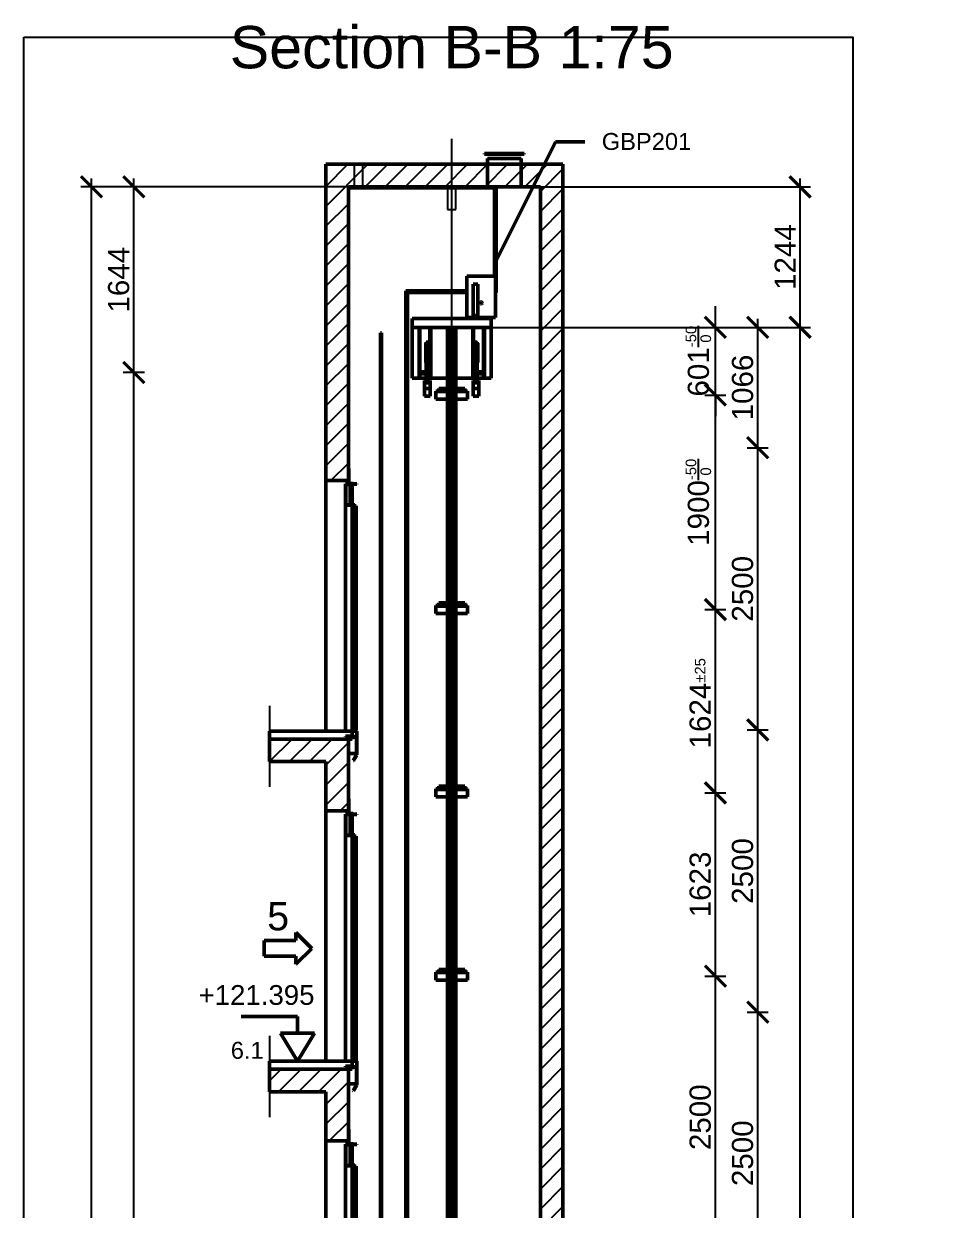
# Model space of a CAD drawing. Header units: millimetres. Extents: x -2854 to 202754, y -48725 to 27067.
# Drawn here: x 90636 to 98726, y -26377 to -15867 of the extents above; entities that cross this region are included whole.
import ezdxf
from ezdxf.enums import TextEntityAlignment as Align

# ---------------------------------------------------------------- set-up
doc = ezdxf.new("R2010")
doc.units = ezdxf.units.MM
doc.linetypes.add('AM_ISO02W050', pattern=[7.5, 6, -1.5])
doc.linetypes.add('AM_ISO08W050', pattern=[18, 12, -1.5, 3, -1.5])
for name, color, linetype, lineweight in [('AM_0', 7, 'Continuous', 50), ('AM_5', 3, 'Continuous', 25), ('AM_8', 1, 'Continuous', 25), ('LDBeams-AM_3', 6, 'AM_ISO02W050', 25), ('LDCar-AM_0', 7, 'Continuous', 50), ('LDCar-AM_4', 3, 'Continuous', 25), ('LDDoorFixingPoints-AM_0', 7, 'Continuous', 50), ('LDElectricalComponents-AM_0', 7, 'Continuous', 50), ('LDForces-AM_0', 7, 'Continuous', 50), ('LDGovernor-AM_0', 7, 'Continuous', 50), ('LDGuides-AM_0', 7, 'Continuous', 50), ('LDRailBrackets-AM_0', 7, 'Continuous', 50), ('LDShaft-AM_0', 7, 'Continuous', 50), ('LDShaft-AM_4', 3, 'Continuous', 25), ('LDShaft-AM_5', 3, 'Continuous', 25), ('LDShaft-AM_7', 4, 'AM_ISO08W050', 25)]:
    doc.layers.add(name, color=color, linetype=linetype, lineweight=lineweight)
doc.layers.add('AM_VIEWS', color=1, linetype='Continuous', lineweight=25, plot=False)
doc.styles.add('LD', font='ARIALUNI.ttf')
doc.dimstyles.new('LIFT', dxfattribs={"dimtxt": 2.5, "dimasz": 2.5, "dimexe": 1.25, "dimexo": 0, "dimgap": 0.5, "dimtad": 1, "dimdec": 0, "dimzin": 1, "dimdsep": 46, "dimtxsty": 'LD', "dimblk": 'ARCHTICK', "dimcen": 0, "dimdle": 1, "dimclrd": 3, "dimclre": 3, "dimclrt": 4, "dimadec": 0, "dimazin": 0, "dimtp": 0.1, "dimtm": 0.1, "dimtfac": 0.71, "dimtdec": 0, "dimtix": 1, "dimtmove": 0, "dimatfit": 3, "dimfxl": 1, "dimtolj": 1, "dimarcsym": 0})

# ---------------------------------------------------------------- blocks, each defined once
blk = doc.blocks.new('LD_20260610085845_000000CB')
at = {"layer": 'LDShaft-AM_0'}
for p, q in [((-80, 24391), (-200, 24391)), ((-200, 24391), (-200, 21590)), ((0, 24391), (-80, 24391)), ((1900, 24391), (0, 24391)), ((1900, 0), (1900, 24391)), ((0, 21590), (0, 24191)), ((0, 24191), (1700, 24191)), ((1700, 24191), (1700, 0)), ((-200, 21590), (-200, 19370)), ((-200, 21590), (-80, 21590)), ((-80, 21590), (0, 21590)), ((0, 21560), (0, 21590)), ((-200, 19300), (-700, 19300)), ((-700, 19300), (-700, 19100)), ((-80, 19300), (-200, 19300)), ((0, 19300), (-80, 19300)), ((0, 18665), (0, 19300)), ((-700, 19100), (-200, 19100)), ((-200, 19100), (-200, 18665)), ((-200, 18665), (-200, 16445)), ((-200, 18665), (-80, 18665)), ((-80, 18665), (0, 18665)), ((0, 18635), (0, 18665)), ((-200, 16375), (-700, 16375)), ((-700, 16375), (-700, 16175)), ((-80, 16375), (-200, 16375)), ((0, 16375), (-80, 16375)), ((0, 15740), (0, 16375)), ((-700, 16175), (-200, 16175)), ((-200, 16175), (-200, 15740)), ((-200, 15740), (-200, 13520)), ((-200, 15740), (-80, 15740)), ((-80, 15740), (0, 15740)), ((0, 15710), (0, 15740))]:
    blk.add_line(p, q, dxfattribs=at)
blk = doc.blocks.new('LD_20260610085845_000000CD')
at = {"layer": 'LDForces-AM_0'}
for p, q in [((350, 72), (-350, 72)), ((-350, 72), (-350, 0)), ((-350, 0), (-350, -8)), ((350, 0), (350, 72)), ((350, -8), (350, 0)), ((-289, -8), (-350, -8)), ((-350, -8), (-350, -457)), ((-350, -8), (350, -8)), ((-289, -8), (-289, -457)), ((-281, -457), (-281, -8)), ((-194, -8), (-281, -8)), ((-194, -8), (-194, -457)), ((-38, -8), (-186, -8)), ((-186, -457), (-186, -8)), ((186, -8), (38, -8)), ((186, -8), (186, -457)), ((194, -457), (194, -8)), ((281, -8), (194, -8)), ((281, -8), (281, -457)), ((289, -457), (289, -8)), ((350, -8), (289, -8)), ((350, -457), (350, -8)), ((-229, -147), (-230, -147)), ((-230, -147), (-230, -317)), ((-226, -147), (-229, -147)), ((-221, -147), (-226, -147)), ((-224, -137), (-225, -137)), ((-225, -137), (-225, -147)), ((-222, -137), (-224, -137)), ((-219, -137), (-222, -137)), ((-215, -147), (-221, -147)), ((-215, -137), (-219, -137)), ((-211, -137), (-215, -137)), ((-209, -147), (-215, -147)), ((-208, -137), (-211, -137)), ((-204, -147), (-209, -147)), ((-206, -137), (-208, -137)), ((-205, -137), (-206, -137)), ((-205, -147), (-205, -137)), ((-201, -147), (-204, -147)), ((-200, -147), (-201, -147)), ((-200, -317), (-200, -147)), ((201, -147), (200, -147)), ((200, -147), (200, -317)), ((204, -147), (201, -147)), ((209, -147), (204, -147)), ((206, -137), (205, -137)), ((205, -137), (205, -147)), ((208, -137), (206, -137)), ((211, -137), (208, -137)), ((215, -147), (209, -147)), ((215, -137), (211, -137)), ((219, -137), (215, -137)), ((221, -147), (215, -147)), ((222, -137), (219, -137)), ((226, -147), (221, -147)), ((224, -137), (222, -137)), ((225, -137), (224, -137)), ((225, -147), (225, -137)), ((229, -147), (226, -147)), ((230, -147), (229, -147)), ((230, -317), (230, -147)), ((-188, -400), (-282, -400)), ((-282, -400), (-282, -418)), ((-282, -418), (-188, -418)), ((-230, -317), (-229, -317)), ((-229, -317), (-226, -317)), ((-226, -317), (-221, -317)), ((-225, -317), (-225, -400)), ((-225, -418), (-225, -477)), ((-221, -317), (-215, -317)), ((-215, -317), (-209, -317)), ((-209, -317), (-204, -317)), ((-205, -400), (-205, -317)), ((-205, -477), (-205, -418)), ((-204, -317), (-201, -317)), ((-201, -317), (-200, -317)), ((-188, -418), (-188, -400)), ((282, -400), (188, -400)), ((188, -400), (188, -418)), ((188, -418), (282, -418)), ((200, -317), (201, -317)), ((201, -317), (204, -317)), ((204, -317), (209, -317)), ((205, -317), (205, -400)), ((205, -418), (205, -477)), ((209, -317), (215, -317)), ((215, -317), (221, -317)), ((221, -317), (226, -317)), ((225, -400), (225, -317)), ((225, -477), (225, -418)), ((226, -317), (229, -317)), ((229, -317), (230, -317)), ((282, -418), (282, -400)), ((-350, -457), (-289, -457)), ((-289, -457), (-281, -457)), ((-281, -457), (-225, -457)), ((-190, -477), (-240, -477)), ((-240, -477), (-240, -497)), ((-240, -497), (-190, -497)), ((-190, -497), (-240, -497)), ((-240, -497), (-240, -547)), ((-225, -477), (-224, -477)), ((-224, -477), (-222, -477)), ((-222, -477), (-219, -477)), ((-219, -477), (-215, -477)), ((-215, -477), (-211, -477)), ((-211, -477), (-208, -477)), ((-208, -477), (-206, -477)), ((-206, -477), (-205, -477)), ((-205, -457), (-194, -457)), ((-194, -457), (-186, -457)), ((-190, -497), (-190, -477)), ((-190, -547), (-190, -497)), ((-186, -457), (-38, -457)), ((38, -457), (186, -457)), ((186, -457), (194, -457)), ((240, -477), (190, -477)), ((190, -477), (190, -497)), ((240, -497), (190, -497)), ((190, -497), (190, -547)), ((190, -497), (240, -497)), ((194, -457), (205, -457)), ((205, -477), (206, -477)), ((206, -477), (208, -477)), ((208, -477), (211, -477)), ((211, -477), (215, -477)), ((215, -477), (219, -477)), ((219, -477), (222, -477)), ((222, -477), (224, -477)), ((224, -477), (225, -477)), ((225, -457), (281, -457)), ((240, -497), (240, -477)), ((240, -547), (240, -497)), ((281, -457), (289, -457)), ((289, -457), (350, -457)), ((-190, -547), (-240, -547)), ((-240, -547), (-240, -617)), ((-240, -547), (-190, -547)), ((-240, -617), (-190, -617)), ((-190, -617), (-190, -547)), ((240, -547), (190, -547)), ((190, -547), (190, -617)), ((190, -547), (240, -547)), ((190, -617), (240, -617)), ((240, -617), (240, -547))]:
    blk.add_line(p, q, dxfattribs=at)
blk = doc.blocks.new('LD_20260610085845_000000CF')
at = {"layer": 'LDBeams-AM_3'}
for p, q in [((-35, 200), (-38, 200)), ((-38, 200), (-38, 0)), ((-27, 200), (-35, 200)), ((-14, 200), (-27, 200)), ((0, 200), (-14, 200)), ((14, 200), (0, 200)), ((27, 200), (14, 200)), ((35, 200), (27, 200)), ((38, 200), (35, 200)), ((38, 0), (38, 200)), ((-38, 0), (-35, 0)), ((-35, 0), (-27, 0)), ((-27, 0), (-14, 0)), ((-14, 0), (0, 0)), ((0, 0), (14, 0)), ((14, 0), (27, 0)), ((27, 0), (35, 0)), ((35, 0), (38, 0))]:
    blk.add_line(p, q, dxfattribs=at)
blk = doc.blocks.new('LD_20260610085845_000000F6')
at = {"layer": 'LDCar-AM_0'}
for p, q in [((0, 2190), (0, 2000)), ((30, 2190), (0, 2190)), ((3, 2003), (3, 2187)), ((3, 2187), (27, 2187)), ((27, 2187), (27, 2170)), ((27, 2170), (30, 2170)), ((40, 2190), (30, 2190)), ((30, 2170), (30, 2190)), ((40, 2190), (40, 2010)), ((100, 2190), (40, 2190)), ((43, 2010), (43, 2187)), ((43, 2187), (100, 2187)), ((60, 2003), (60, 2187)), ((100, 2187), (100, 2190)), ((0, 2000), (0, 0)), ((0, 2000), (66, 2000)), ((64, 2003), (3, 2003)), ((40, 2010), (43, 2010)), ((60, 0), (60, 2000)), ((66, 2020), (64, 2020)), ((64, 2020), (64, 2003)), ((66, 2000), (66, 2020)), ((66, 1995), (66, 5)), ((95, 1995), (66, 1995)), ((95, 5), (95, 1995)), ((0, 0), (60, 0)), ((100, 0), (60, 0)), ((60, 0), (60, -44)), ((66, 5), (95, 5)), ((100, -48), (100, 0)), ((60, -44), (0, -44)), ((0, -44), (0, -48)), ((0, -48), (60, -48)), ((60, -48), (97, -48)), ((97, -48), (97, -210)), ((100, -210), (100, -48)), ((97, -210), (100, -210)), ((97, -210), (67, -259)), ((67, -259), (70, -261)), ((70, -261), (100, -212)), ((100, -212), (97, -210))]:
    blk.add_line(p, q, dxfattribs=at)
blk = doc.blocks.new('LD_20260610085845_000000F8')
at = {"layer": 'LDDoorFixingPoints-AM_0'}
for p, q in [((5, 35), (1, 35)), ((1, 35), (1, -100)), ((5, 35), (1, 35)), ((1, 35), (1, -100)), ((5, -96), (5, 35)), ((5, -96), (5, 35)), ((1, -100), (41, -100)), ((1, -100), (41, -100)), ((41, -96), (5, -96)), ((41, -96), (5, -96)), ((41, -100), (41, -96)), ((41, -100), (41, -96))]:
    blk.add_line(p, q, dxfattribs=at)
blk = doc.blocks.new('LD_20260610085845_000000FD')
at = {"layer": 'LDShaft-AM_4'}
blk.add_line((-700, 225), (-700, -495), dxfattribs=at)
blk = doc.blocks.new('LD_20260610085845_000000FE')
at = {"layer": 'LDShaft-AM_0'}
for p, q in [((35, 0), (0, 0)), ((0, 0), (0, -1)), ((35, -1), (35, 0)), ((0, -1), (35, -1)), ((0, -22.5), (0, -151)), ((71, -1), (35, -1)), ((71, -5), (35, -5)), ((35, -5), (71, -5)), ((71, -5), (71, -1)), ((71, -151), (71, -5)), ((0, -151), (71, -151))]:
    blk.add_line(p, q, dxfattribs=at)
blk = doc.blocks.new('LD_20260610085845_000000FF')
at = {"layer": 'LDCar-AM_0'}
for p, q in [((0, 2190), (0, 2000)), ((30, 2190), (0, 2190)), ((3, 2003), (3, 2187)), ((3, 2187), (27, 2187)), ((27, 2187), (27, 2170)), ((27, 2170), (30, 2170)), ((40, 2190), (30, 2190)), ((30, 2170), (30, 2190)), ((40, 2190), (40, 2010)), ((100, 2190), (40, 2190)), ((43, 2010), (43, 2187)), ((43, 2187), (100, 2187)), ((60, 2003), (60, 2187)), ((100, 2187), (100, 2190)), ((0, 2000), (0, 0)), ((0, 2000), (66, 2000)), ((64, 2003), (3, 2003)), ((40, 2010), (43, 2010)), ((60, 0), (60, 2000)), ((66, 2020), (64, 2020)), ((64, 2020), (64, 2003)), ((66, 2000), (66, 2020)), ((66, 1995), (66, 5)), ((95, 1995), (66, 1995)), ((95, 5), (95, 1995)), ((0, 0), (60, 0)), ((100, 0), (60, 0)), ((60, 0), (60, -44)), ((66, 5), (95, 5)), ((100, -48), (100, 0)), ((60, -44), (0, -44)), ((0, -44), (0, -48)), ((0, -48), (60, -48)), ((60, -48), (97, -48)), ((97, -48), (97, -210)), ((100, -210), (100, -48)), ((97, -210), (100, -210)), ((97, -210), (67, -259)), ((67, -259), (70, -261)), ((70, -261), (100, -212)), ((100, -212), (97, -210))]:
    blk.add_line(p, q, dxfattribs=at)
blk = doc.blocks.new('LD_20260610085845_00000101')
at = {"layer": 'LDDoorFixingPoints-AM_0'}
for p, q in [((5, 35), (1, 35)), ((1, 35), (1, -100)), ((5, 35), (1, 35)), ((1, 35), (1, -100)), ((5, -96), (5, 35)), ((5, -96), (5, 35)), ((1, -100), (41, -100)), ((1, -100), (41, -100)), ((41, -96), (5, -96)), ((41, -96), (5, -96)), ((41, -100), (41, -96)), ((41, -100), (41, -96))]:
    blk.add_line(p, q, dxfattribs=at)
blk = doc.blocks.new('LD_20260610085845_00000102')
at = {"layer": 'LDShaft-AM_0'}
for p, q in [((-200, 0), (-700, 0)), ((-700, 0), (-700, -70)), ((-80, 0), (-200, 0)), ((0, 0), (-80, 0)), ((35, 0), (0, 0)), ((35, -70), (35, 0)), ((-700, -70), (-200, -70)), ((-200, -70), (-80, -70)), ((-80, -70), (0, -70)), ((0, -70), (35, -70))]:
    blk.add_line(p, q, dxfattribs=at)
blk = doc.blocks.new('LD_ENTRY_FLOOR_L')
for p, q in [((-150, 250), (0, 0)), ((0, 0), (150, 250))]:
    blk.add_line(p, q)
at = {"layer": 'AM_0'}
for p, q in [((0, 398), (-500, 398)), ((0, 250), (0, 398)), ((150, 250), (-150, 250))]:
    blk.add_line(p, q, dxfattribs=at)
blk = doc.blocks.new('LD_20260610085845_00000104')
at = {"layer": 'LDCar-AM_0'}
blk.add_blockref('LD_ENTRY_FLOOR_L', (0, 0), dxfattribs=at)
at = {"layer": 'LDCar-AM_0', "style": 'LD'}
blk.add_text('+121.395', height=175, dxfattribs=at).set_placement((150, 500), align=Align.RIGHT)
blk = doc.blocks.new('LD_ENTRY_L')
for p, q in [((0, 0), (-141, 141)), ((-141, 70), (-141, 141)), ((-422, -70), (-422, 70)), ((-141, 70), (-422, 70)), ((0, 0), (-141, -141)), ((-141, -70), (-422, -70)), ((-141, -141), (-141, -70))]:
    blk.add_line(p, q)
blk = doc.blocks.new('LD_20260610085845_00000105')
at = {"layer": 'LDCar-AM_0'}
blk.add_blockref('LD_ENTRY_L', (0, 0), dxfattribs=at)
at = {"layer": 'LDCar-AM_0', "style": 'LD'}
blk.add_text('5', height=250, dxfattribs=at).set_placement((-200, 160), align=Align.RIGHT)
blk = doc.blocks.new('LD_20260610085845_00000106')
at = {"layer": 'LDShaft-AM_4'}
blk.add_line((-700, 225), (-700, -495), dxfattribs=at)
blk = doc.blocks.new('LD_20260610085845_00000107')
at = {"layer": 'LDShaft-AM_0'}
for p, q in [((35, 0), (0, 0)), ((0, 0), (0, -1)), ((35, -1), (35, 0)), ((0, -1), (35, -1)), ((0, -22.5), (0, -151)), ((71, -1), (35, -1)), ((71, -5), (35, -5)), ((35, -5), (71, -5)), ((71, -5), (71, -1)), ((71, -151), (71, -5)), ((0, -151), (71, -151))]:
    blk.add_line(p, q, dxfattribs=at)
blk = doc.blocks.new('LD_20260610085845_00000108')
at = {"layer": 'LDCar-AM_0'}
for p, q in [((0, 2190), (0, 2000)), ((30, 2190), (0, 2190)), ((3, 2003), (3, 2187)), ((3, 2187), (27, 2187)), ((27, 2187), (27, 2170)), ((27, 2170), (30, 2170)), ((40, 2190), (30, 2190)), ((30, 2170), (30, 2190)), ((40, 2190), (40, 2010)), ((100, 2190), (40, 2190)), ((43, 2010), (43, 2187)), ((43, 2187), (100, 2187)), ((60, 2003), (60, 2187)), ((100, 2187), (100, 2190)), ((0, 2000), (0, 0)), ((0, 2000), (66, 2000)), ((64, 2003), (3, 2003)), ((40, 2010), (43, 2010)), ((60, 0), (60, 2000)), ((66, 2020), (64, 2020)), ((64, 2020), (64, 2003)), ((66, 2000), (66, 2020)), ((66, 1995), (66, 5)), ((95, 1995), (66, 1995)), ((95, 5), (95, 1995)), ((0, 0), (60, 0)), ((100, 0), (60, 0)), ((60, 0), (60, -44)), ((66, 5), (95, 5)), ((100, -48), (100, 0)), ((60, -44), (0, -44)), ((0, -44), (0, -48)), ((0, -48), (60, -48)), ((60, -48), (97, -48)), ((97, -48), (97, -210)), ((100, -210), (100, -48)), ((97, -210), (100, -210)), ((97, -210), (67, -259)), ((67, -259), (70, -261)), ((70, -261), (100, -212)), ((100, -212), (97, -210))]:
    blk.add_line(p, q, dxfattribs=at)
blk = doc.blocks.new('LD_20260610085845_0000010A')
at = {"layer": 'LDDoorFixingPoints-AM_0'}
for p, q in [((5, 35), (1, 35)), ((1, 35), (1, -100)), ((5, 35), (1, 35)), ((1, 35), (1, -100)), ((5, -96), (5, 35)), ((5, -96), (5, 35)), ((1, -100), (41, -100)), ((1, -100), (41, -100)), ((41, -96), (5, -96)), ((41, -96), (5, -96)), ((41, -100), (41, -96)), ((41, -100), (41, -96))]:
    blk.add_line(p, q, dxfattribs=at)
blk = doc.blocks.new('LD_20260610085845_0000010B')
at = {"layer": 'LDShaft-AM_0'}
for p, q in [((-200, 0), (-700, 0)), ((-700, 0), (-700, -70)), ((-80, 0), (-200, 0)), ((0, 0), (-80, 0)), ((35, 0), (0, 0)), ((35, -70), (35, 0)), ((-700, -70), (-200, -70)), ((-200, -70), (-80, -70)), ((-80, -70), (0, -70)), ((0, -70), (35, -70))]:
    blk.add_line(p, q, dxfattribs=at)
blk = doc.blocks.new('LD_20260610085845_0000010E')
at = {"layer": 'AM_0'}
for p, q in [((-621, 22297), (-631, 22297)), ((-631, 22297), (-631, 171)), ((-621, 171), (-621, 22297))]:
    blk.add_line(p, q, dxfattribs=at)
blk = doc.blocks.new('LD_20260610085845_0000010F')
at = {"layer": 'LDShaft-AM_7'}
blk.add_line((0, -20061), (0, 4980), dxfattribs=at)
blk = doc.blocks.new('LD_20260610085845_00000111')
at = {"layer": 'LDElectricalComponents-AM_0'}
for p, q in [((384, 23791), (-909, 23791)), ((-909, 23783), (384, 23783)), ((400, 23791), (384, 23791)), ((384, 23783), (400, 23783)), ((384, 23783), (384, 22999)), ((400, 23783), (400, 23791)), ((400, 22871), (400, 23783)), ((139, 22871), (-400, 22871)), ((-400, 22871), (-400, 22855)), ((-400, 22855), (-400, 220)), ((-384, 220), (-384, 22855)), ((-384, 22855), (139, 22855)), ((393, 22855), (400, 22855)), ((400, 22855), (400, 22871))]:
    blk.add_line(p, q, dxfattribs=at)
blk = doc.blocks.new('LD_20260610085845_00000114')
at = {"layer": 'LDGovernor-AM_0'}
for p, q in [((-127, 235), (-127, -130)), ((127, 235), (-127, 235)), ((127, -130), (127, 235)), ((-30, 166), (-70, 166)), ((-70, 166), (-70, -112)), ((-30, -112), (-30, 166)), ((-9, 4), (-10, 0)), ((-10, 0), (-9, -4)), ((-7, 7), (-9, 4)), ((-4, 9), (-7, 7)), ((0, 10), (-4, 9)), ((4, 9), (0, 10)), ((7, 7), (4, 9)), ((9, 4), (7, 7)), ((10, 0), (9, 4)), ((9, -4), (10, 0)), ((-9, -4), (-7, -7)), ((-7, -7), (-4, -9)), ((-4, -9), (0, -10)), ((0, -10), (4, -9)), ((4, -9), (7, -7)), ((7, -7), (9, -4)), ((-127, -130), (127, -130)), ((-70, -112), (-30, -112)), ((70, -130), (-50, -130)), ((-50, -130), (-50, -138)), ((-50, -138), (70, -138)), ((70, -138), (70, -130))]:
    blk.add_line(p, q, dxfattribs=at)
blk = doc.blocks.new('LD_20260610085845_00000117')
at = {"layer": 'LDGuides-AM_0'}
for p, q in [((-5, 1250), (-37.5, 1250)), ((-37.5, 1250), (-37.5, -1250)), ((-5, -1250), (-5, 1250)), ((5, 1250), (-5, 1250)), ((-5, 1250), (-5, -1250)), ((37.5, 1250), (5, 1250)), ((5, 1250), (5, -1250)), ((5, -1250), (5, 1250)), ((37.5, -1250), (37.5, 1250)), ((-37.5, -1250), (-5, -1250)), ((-5, -1250), (5, -1250)), ((5, -1250), (37.5, -1250))]:
    blk.add_line(p, q, dxfattribs=at)
blk = doc.blocks.new('LD_20260610085845_00000119')
at = {"layer": 'LDBeams-AM_3'}
for p, q in [((-35, 200), (-38, 200)), ((-38, 200), (-38, 0)), ((-27, 200), (-35, 200)), ((-14, 200), (-27, 200)), ((0, 200), (-14, 200)), ((14, 200), (0, 200)), ((27, 200), (14, 200)), ((35, 200), (27, 200)), ((38, 200), (35, 200)), ((38, 0), (38, 200)), ((-38, 0), (-35, 0)), ((-35, 0), (-27, 0)), ((-27, 0), (-14, 0)), ((-14, 0), (0, 0)), ((0, 0), (14, 0)), ((14, 0), (27, 0)), ((27, 0), (35, 0)), ((35, 0), (38, 0))]:
    blk.add_line(p, q, dxfattribs=at)
blk = doc.blocks.new('LD_20260610085845_00000122')
at = {"layer": 'LDGuides-AM_0'}
for p, q in [((-5, 1250), (-37.5, 1250)), ((-37.5, 1250), (-37.5, -1250)), ((5, 1250), (-5, 1250)), ((-5, 1250), (-5, -1250)), ((-5, -1250), (-5, 1250)), ((5, -1250), (5, 1250)), ((37.5, 1250), (5, 1250)), ((5, 1250), (5, -1250)), ((37.5, -1250), (37.5, 1250)), ((-37.5, -1250), (-5, -1250)), ((-5, -1250), (5, -1250)), ((5, -1250), (37.5, -1250))]:
    blk.add_line(p, q, dxfattribs=at)
blk = doc.blocks.new('LD_20260610085845_00000128')
at = {"layer": 'LDGuides-AM_0'}
for p, q in [((-5, 1250), (-37.5, 1250)), ((-37.5, 1250), (-37.5, -1250)), ((-5, -1250), (-5, 1250)), ((5, 1250), (-5, 1250)), ((-5, 1250), (-5, -1250)), ((37.5, 1250), (5, 1250)), ((5, 1250), (5, -1250)), ((5, -1250), (5, 1250)), ((37.5, -1250), (37.5, 1250)), ((-37.5, -1250), (-5, -1250)), ((-5, -1250), (5, -1250)), ((5, -1250), (37.5, -1250))]:
    blk.add_line(p, q, dxfattribs=at)
blk = doc.blocks.new('LD_20260610085845_0000012A')
at = {"layer": 'LDGuides-AM_0'}
for p, q in [((-37.5, 531), (-37.5, -533)), ((-5, -533), (-5, 531)), ((-5, 531), (-5, -533)), ((5, 531), (5, -533)), ((5, -533), (5, 531)), ((37.5, -533), (37.5, 531)), ((-37.5, -533), (-5, -533)), ((-5, -533), (5, -533)), ((5, -533), (37.5, -533))]:
    blk.add_line(p, q, dxfattribs=at)
blk = doc.blocks.new('LD_20260610085845_0000012B')
at = {"layer": 'LDBeams-AM_3'}
for p, q in [((-35, 200), (-38, 200)), ((-38, 200), (-38, 0)), ((-27, 200), (-35, 200)), ((-14, 200), (-27, 200)), ((0, 200), (-14, 200)), ((14, 200), (0, 200)), ((27, 200), (14, 200)), ((35, 200), (27, 200)), ((38, 200), (35, 200)), ((38, 0), (38, 200)), ((-38, 0), (-35, 0)), ((-35, 0), (-27, 0)), ((-27, 0), (-14, 0)), ((-14, 0), (0, 0)), ((0, 0), (14, 0)), ((14, 0), (27, 0)), ((27, 0), (35, 0)), ((35, 0), (38, 0))]:
    blk.add_line(p, q, dxfattribs=at)
blk = doc.blocks.new('LD_20260610085845_0000012E')
at = {"layer": 'LDRailBrackets-AM_0'}
for p, q in [((-37.5, 35), (-140, 35)), ((-140, 35), (-140, 31)), ((-37.5, 31), (-140, 31)), ((-140, 31), (-140, -35)), ((-140, 31), (-37.5, 31)), ((-115, 59), (-115, 35)), ((-37.5, 59), (-115, 59)), ((-115, 35), (-37.5, 35)), ((115, 59), (37.5, 59)), ((140, 35), (37.5, 35)), ((37.5, 35), (115, 35)), ((140, 31), (37.5, 31)), ((37.5, 31), (140, 31)), ((115, 35), (115, 59)), ((140, 31), (140, 35)), ((140, -35), (140, 31)), ((-140, -35), (-37.5, -35)), ((37.5, -35), (140, -35))]:
    blk.add_line(p, q, dxfattribs=at)
blk = doc.blocks.new('LD_20260610085845_00000136')
at = {"layer": 'LDRailBrackets-AM_0'}
for p, q in [((-37.5, 35), (-140, 35)), ((-140, 35), (-140, 31)), ((-37.5, 31), (-140, 31)), ((-140, 31), (-140, -35)), ((-140, 31), (-37.5, 31)), ((-115, 59), (-115, 35)), ((-37.5, 59), (-115, 59)), ((-115, 35), (-37.5, 35)), ((115, 59), (37.5, 59)), ((37.5, 35), (115, 35)), ((140, 35), (37.5, 35)), ((140, 31), (37.5, 31)), ((37.5, 31), (140, 31)), ((115, 35), (115, 59)), ((140, 31), (140, 35)), ((140, -35), (140, 31)), ((-140, -35), (-37.5, -35)), ((37.5, -35), (140, -35))]:
    blk.add_line(p, q, dxfattribs=at)
blk = doc.blocks.new('LD_20260610085845_00000137')
at = {"layer": 'LDRailBrackets-AM_0'}
for p, q in [((-37.5, 35), (-140, 35)), ((-140, 35), (-140, 31)), ((-37.5, 31), (-140, 31)), ((-140, 31), (-140, -35)), ((-140, 31), (-37.5, 31)), ((-115, 59), (-115, 35)), ((-37.5, 59), (-115, 59)), ((-115, 35), (-37.5, 35)), ((115, 59), (37.5, 59)), ((140, 35), (37.5, 35)), ((37.5, 35), (115, 35)), ((140, 31), (37.5, 31)), ((37.5, 31), (140, 31)), ((115, 35), (115, 59)), ((140, 31), (140, 35)), ((140, -35), (140, 31)), ((-140, -35), (-37.5, -35)), ((37.5, -35), (140, -35))]:
    blk.add_line(p, q, dxfattribs=at)
blk = doc.blocks.new('LD_20260610085845_00000138')
at = {"layer": 'LDRailBrackets-AM_0'}
for p, q in [((-37.5, 35), (-140, 35)), ((-140, 35), (-140, 31)), ((-37.5, 31), (-140, 31)), ((-140, 31), (-140, -35)), ((-140, 31), (-37.5, 31)), ((-115, 59), (-115, 35)), ((-37.5, 59), (-115, 59)), ((-115, 35), (-37.5, 35)), ((115, 59), (37.5, 59)), ((37.5, 35), (115, 35)), ((140, 35), (37.5, 35)), ((140, 31), (37.5, 31)), ((37.5, 31), (140, 31)), ((115, 35), (115, 59)), ((140, 31), (140, 35)), ((140, -35), (140, 31)), ((-140, -35), (-37.5, -35)), ((37.5, -35), (140, -35))]:
    blk.add_line(p, q, dxfattribs=at)
blk = doc.blocks.new('LD_20260610085845_0000013A')
at = {"layer": 'AM_0'}
for p, q in [((-175, 195), (-175, 190)), ((175, 195), (-175, 195)), ((-175, 190), (175, 190)), ((-150, 150), (-150, -100)), ((150, 150), (-150, 150)), ((150, -100), (150, 150)), ((175, 190), (175, 195)), ((-150, -100), (150, -100))]:
    blk.add_line(p, q, dxfattribs=at)
blk = doc.blocks.new('LD_20260610085845_0000013D')
at = {"layer": 'AM_8'}
for p, q in [((-200, 24018), (173, 24391)), ((-200, 24195), (-4, 24391)), ((-200, 24372), (-181, 24391)), ((149, 24191), (349, 24391)), ((326, 24191), (526, 24391)), ((503, 24191), (703, 24391)), ((680, 24191), (880, 24391)), ((856, 24191), (1056, 24391)), ((1033, 24191), (1233, 24391)), ((1210, 24191), (1410, 24391)), ((1387, 24191), (1587, 24391)), ((1564, 24191), (1764, 24391)), ((1700, 24151), (1900, 24351)), ((1700, 23974), (1900, 24174)), ((-200, 23842), (0, 24042)), ((1700, 23797), (1900, 23997)), ((-200, 23665), (0, 23865)), ((1700, 23620), (1900, 23820)), ((-200, 23488), (0, 23688)), ((1700, 23444), (1900, 23644)), ((-200, 23311), (0, 23511)), ((1700, 23267), (1900, 23467)), ((-200, 23135), (0, 23335)), ((1700, 23090), (1900, 23290)), ((-200, 22958), (0, 23158)), ((1700, 22913), (1900, 23113)), ((-200, 22781), (0, 22981)), ((1700, 22736), (1900, 22936)), ((-200, 22604), (0, 22804)), ((1700, 22560), (1900, 22760)), ((-200, 22427), (0, 22627)), ((1700, 22383), (1900, 22583)), ((-200, 22251), (0, 22451)), ((1700, 22206), (1900, 22406)), ((-200, 22074), (0, 22274)), ((1700, 22029), (1900, 22229)), ((-200, 21897), (0, 22097)), ((1700, 21853), (1900, 22053)), ((-200, 21720), (0, 21920)), ((1700, 21676), (1900, 21876)), ((-154, 21590), (0, 21744)), ((1700, 21499), (1900, 21699)), ((1700, 21322), (1900, 21522)), ((1700, 21145), (1900, 21345)), ((1700, 20969), (1900, 21169)), ((1700, 20792), (1900, 20992)), ((1700, 20615), (1900, 20815)), ((1700, 20438), (1900, 20638)), ((1700, 20262), (1900, 20462)), ((1700, 20085), (1900, 20285)), ((1700, 19908), (1900, 20108)), ((1700, 19731), (1900, 19931)), ((1700, 19554), (1900, 19754)), ((1700, 19378), (1900, 19578)), ((1700, 19201), (1900, 19401)), ((-700, 19276), (-676, 19300)), ((-699, 19100), (-499, 19300)), ((-522, 19100), (-322, 19300)), ((-345, 19100), (-145, 19300)), ((-200, 19069), (0, 19269)), ((1700, 19024), (1900, 19224)), ((-200, 18892), (0, 19092)), ((1700, 18847), (1900, 19047)), ((-200, 18715), (0, 18915)), ((1700, 18671), (1900, 18871)), ((-73, 18665), (0, 18738)), ((1700, 18494), (1900, 18694)), ((1700, 18317), (1900, 18517)), ((1700, 18140), (1900, 18340)), ((1700, 17963), (1900, 18163)), ((1700, 17787), (1900, 17987)), ((1700, 17610), (1900, 17810)), ((1700, 17433), (1900, 17633)), ((1700, 17256), (1900, 17456)), ((1700, 17080), (1900, 17280)), ((1700, 16903), (1900, 17103)), ((1700, 16726), (1900, 16926)), ((1700, 16549), (1900, 16749)), ((1700, 16372), (1900, 16572)), ((-700, 16271), (-596, 16375)), ((-619, 16175), (-419, 16375)), ((-442, 16175), (-242, 16375)), ((-265, 16175), (-65, 16375)), ((1700, 16196), (1900, 16396)), ((-200, 16063), (0, 16263)), ((1700, 16019), (1900, 16219)), ((-200, 15887), (0, 16087)), ((1700, 15842), (1900, 16042)), ((-170, 15740), (0, 15910)), ((1700, 15665), (1900, 15865)), ((1700, 15489), (1900, 15689)), ((1700, 15312), (1900, 15512)), ((1700, 15135), (1900, 15335)), ((1700, 14958), (1900, 15158))]:
    blk.add_line(p, q, dxfattribs=at)
blk = doc.blocks.new('_ArchTick')
at = {"color": 0, "linetype": 'ByBlock', "const_width": 0.15}
blk.add_lwpolyline([(-0.5, -0.5), (0.5, 0.5)], dxfattribs=at)
blk = doc.blocks.new('*D2470')
at = {"layer": 'AM_5', "color": 3, "lineweight": -2, "transparency": 16777216}
for p, q in [((97511, -41552), (97511, -18481)), ((94426, -18556), (97604, -18556)), ((94426, -41477), (97604, -41477))]:
    blk.add_line(p, q, dxfattribs=at)
at = {"layer": 'Defpoints', "color": 0, "transparency": 16777216}
for p in [(94426, -18556), (97511, -18556), (94426, -41477)]:
    blk.add_point(p, dxfattribs=at)
at = {"layer": 'AM_5', "color": 3, "lineweight": -2, "transparency": 16777216, "xscale": 187.5, "yscale": 187.5, "zscale": 187.5}
for p, rotation in [((97511, -18556), 90), ((97511, -41477), 270)]:
    blk.add_blockref('_ArchTick', p, dxfattribs=dict(at, rotation=rotation))
at = {"layer": 'AM_5', "color": 4, "transparency": 16777216, "insert": (97350, -30016), "char_height": 187.5, "attachment_point": 5, "rotation": 90, "style": 'LD'}
blk.add_mtext('\\A1;Car Guide rail track length (T75-3/B 75/62/10) = 22921', dxfattribs=at)
blk = doc.blocks.new('*D2471')
at = {"layer": 'Defpoints', "color": 0, "transparency": 16777216}
for p in [(97042, -24622), (97136, -24622), (97042, -27122)]:
    blk.add_point(p, dxfattribs=at)
at = {"layer": 'LDShaft-AM_5', "color": 3, "lineweight": -2, "transparency": 16777216}
for p, q in [((97136, -27197), (97136, -24547)), ((97042, -24622), (97229, -24622)), ((97042, -27122), (97229, -27122))]:
    blk.add_line(p, q, dxfattribs=at)
at = {"layer": 'LDShaft-AM_5', "color": 3, "lineweight": -2, "transparency": 16777216, "xscale": 187.5, "yscale": 187.5, "zscale": 187.5}
for p, rotation in [((97136, -24622), 90), ((97136, -27122), 270)]:
    blk.add_blockref('_ArchTick', p, dxfattribs=dict(at, rotation=rotation))
at = {"layer": 'LDShaft-AM_5', "color": 4, "transparency": 16777216, "insert": (97002, -25872), "char_height": 187.5, "attachment_point": 5, "rotation": 90, "style": 'LD'}
blk.add_mtext('\\A1;2500', dxfattribs=at)
blk = doc.blocks.new('*D2472')
at = {"layer": 'Defpoints', "color": 0, "transparency": 16777216}
for p in [(97042, -19622), (97136, -19622), (97042, -22122)]:
    blk.add_point(p, dxfattribs=at)
at = {"layer": 'LDShaft-AM_5', "color": 3, "lineweight": -2, "transparency": 16777216}
for p, q in [((97136, -22197), (97136, -19547)), ((97042, -19622), (97229, -19622)), ((97042, -22122), (97229, -22122))]:
    blk.add_line(p, q, dxfattribs=at)
at = {"layer": 'LDShaft-AM_5', "color": 3, "lineweight": -2, "transparency": 16777216, "xscale": 187.5, "yscale": 187.5, "zscale": 187.5}
for p, rotation in [((97136, -19622), 90), ((97136, -22122), 270)]:
    blk.add_blockref('_ArchTick', p, dxfattribs=dict(at, rotation=rotation))
at = {"layer": 'LDShaft-AM_5', "color": 4, "transparency": 16777216, "insert": (97002, -20872), "char_height": 187.5, "attachment_point": 5, "rotation": 90, "style": 'LD'}
blk.add_mtext('\\A1;2500', dxfattribs=at)
blk = doc.blocks.new('*D2476')
at = {"layer": 'Defpoints', "color": 0, "transparency": 16777216}
for p in [(91611, -18956), (91704, -18956), (94420, -41103)]:
    blk.add_point(p, dxfattribs=at)
at = {"layer": 'LDShaft-AM_5', "color": 3, "lineweight": -2, "transparency": 16777216}
for p, q in [((91611, -41178), (91611, -18881)), ((91704, -18956), (91517, -18956)), ((94420, -41103), (91517, -41103))]:
    blk.add_line(p, q, dxfattribs=at)
at = {"layer": 'LDShaft-AM_5', "color": 3, "lineweight": -2, "transparency": 16777216, "xscale": 187.5, "yscale": 187.5, "zscale": 187.5}
for p, rotation in [((91611, -18956), 90), ((91611, -41103), 270)]:
    blk.add_blockref('_ArchTick', p, dxfattribs=dict(at, rotation=rotation))
at = {"layer": 'LDShaft-AM_5', "color": 4, "transparency": 16777216, "insert": (91479, -30029), "char_height": 187.5, "attachment_point": 5, "rotation": 90, "style": 'LD'}
blk.add_mtext('\\A1;22147', dxfattribs=at)
blk = doc.blocks.new('*D2480')
at = {"layer": 'Defpoints', "color": 0, "transparency": 16777216}
for p in [(91611, -17312), (91704, -17312), (91704, -18956)]:
    blk.add_point(p, dxfattribs=at)
at = {"layer": 'LDShaft-AM_5', "color": 3, "lineweight": -2, "transparency": 16777216}
for p, q in [((91611, -19031), (91611, -17237)), ((91704, -17312), (91517, -17312)), ((91704, -18956), (91517, -18956))]:
    blk.add_line(p, q, dxfattribs=at)
at = {"layer": 'LDShaft-AM_5', "color": 3, "lineweight": -2, "transparency": 16777216, "xscale": 187.5, "yscale": 187.5, "zscale": 187.5}
for p, rotation in [((91611, -17312), 90), ((91611, -18956), 270)]:
    blk.add_blockref('_ArchTick', p, dxfattribs=dict(at, rotation=rotation))
at = {"layer": 'LDShaft-AM_5', "color": 4, "transparency": 16777216, "insert": (91477, -18134), "char_height": 187.5, "attachment_point": 5, "rotation": 90, "style": 'LD'}
blk.add_mtext('\\A1;1644', dxfattribs=at)
blk = doc.blocks.new('*D2483')
at = {"layer": 'Defpoints', "color": 0, "transparency": 16777216}
for p in [(97042, -22122), (97136, -22122), (97042, -24622)]:
    blk.add_point(p, dxfattribs=at)
at = {"layer": 'LDShaft-AM_5', "color": 3, "lineweight": -2, "transparency": 16777216}
for p, q in [((97136, -24697), (97136, -22047)), ((97042, -22122), (97229, -22122)), ((97042, -24622), (97229, -24622))]:
    blk.add_line(p, q, dxfattribs=at)
at = {"layer": 'LDShaft-AM_5', "color": 3, "lineweight": -2, "transparency": 16777216, "xscale": 187.5, "yscale": 187.5, "zscale": 187.5}
for p, rotation in [((97136, -22122), 90), ((97136, -24622), 270)]:
    blk.add_blockref('_ArchTick', p, dxfattribs=dict(at, rotation=rotation))
at = {"layer": 'LDShaft-AM_5', "color": 4, "transparency": 16777216, "insert": (97002, -23372), "char_height": 187.5, "attachment_point": 5, "rotation": 90, "style": 'LD'}
blk.add_mtext('\\A1;2500', dxfattribs=at)
blk = doc.blocks.new('*D2484')
at = {"layer": 'Defpoints', "color": 0, "transparency": 16777216}
for p in [(97042, -18556), (97136, -18556), (97042, -19622)]:
    blk.add_point(p, dxfattribs=at)
at = {"layer": 'LDShaft-AM_5', "color": 3, "lineweight": -2, "transparency": 16777216}
for p, q in [((97136, -19697), (97136, -18481)), ((97042, -18556), (97229, -18556)), ((97042, -19622), (97229, -19622))]:
    blk.add_line(p, q, dxfattribs=at)
at = {"layer": 'LDShaft-AM_5', "color": 3, "lineweight": -2, "transparency": 16777216, "xscale": 187.5, "yscale": 187.5, "zscale": 187.5}
for p, rotation in [((97136, -18556), 90), ((97136, -19622), 270)]:
    blk.add_blockref('_ArchTick', p, dxfattribs=dict(at, rotation=rotation))
at = {"layer": 'LDShaft-AM_5', "color": 4, "transparency": 16777216, "insert": (97002, -19089), "char_height": 187.5, "attachment_point": 5, "rotation": 90, "style": 'LD'}
blk.add_mtext('\\A1;1066', dxfattribs=at)
blk = doc.blocks.new('*D2485')
at = {"layer": 'Defpoints', "color": 0, "transparency": 16777216}
for p in [(94426, -17312), (97511, -17312), (94426, -18556)]:
    blk.add_point(p, dxfattribs=at)
at = {"layer": 'LDShaft-AM_5', "color": 3, "lineweight": -2, "transparency": 16777216}
for p, q in [((97511, -18631), (97511, -17237)), ((94426, -17312), (97604, -17312)), ((94426, -18556), (97604, -18556))]:
    blk.add_line(p, q, dxfattribs=at)
at = {"layer": 'LDShaft-AM_5', "color": 3, "lineweight": -2, "transparency": 16777216, "xscale": 187.5, "yscale": 187.5, "zscale": 187.5}
for p, rotation in [((97511, -17312), 90), ((97511, -18556), 270)]:
    blk.add_blockref('_ArchTick', p, dxfattribs=dict(at, rotation=rotation))
at = {"layer": 'LDShaft-AM_5', "color": 4, "transparency": 16777216, "insert": (97379, -17934), "char_height": 187.5, "attachment_point": 5, "rotation": 90, "style": 'LD'}
blk.add_mtext('\\A1;1244', dxfattribs=at)
blk = doc.blocks.new('*D2487')
at = {"layer": 'AM_5', "color": 3, "lineweight": -2, "transparency": 16777216}
for p, q in [((91236, -41578), (91236, -17237)), ((93511, -17312), (91142, -17312)), ((93511, -41503), (91142, -41503))]:
    blk.add_line(p, q, dxfattribs=at)
at = {"layer": 'Defpoints', "color": 0, "transparency": 16777216}
for p in [(91236, -17312), (93511, -17312), (93511, -41503)]:
    blk.add_point(p, dxfattribs=at)
at = {"layer": 'AM_5', "color": 3, "lineweight": -2, "transparency": 16777216, "xscale": 187.5, "yscale": 187.5, "zscale": 187.5}
for p, rotation in [((91236, -17312), 90), ((91236, -41503), 270)]:
    blk.add_blockref('_ArchTick', p, dxfattribs=dict(at, rotation=rotation))
at = {"layer": 'AM_5', "color": 4, "transparency": 16777216, "insert": (91101, -29407), "char_height": 187.5, "attachment_point": 5, "rotation": 90, "style": 'LD'}
blk.add_mtext('\\A1;HS= 24191', dxfattribs=at)
blk = doc.blocks.new('*D2488')
at = {"layer": 'Defpoints', "color": 0, "transparency": 16777216}
for p in [(96667, -18556), (96761, -18556), (96667, -19156)]:
    blk.add_point(p, dxfattribs=at)
at = {"layer": 'LDShaft-AM_5', "color": 3, "lineweight": -2, "transparency": 16777216}
for p, q in [((96761, -18556), (96761, -18368)), ((96667, -18556), (96854, -18556)), ((96761, -19156), (96761, -18556)), ((96667, -19156), (96854, -19156)), ((96761, -19156), (96761, -19344))]:
    blk.add_line(p, q, dxfattribs=at)
at = {"layer": 'LDShaft-AM_5', "color": 3, "lineweight": -2, "transparency": 16777216, "xscale": 187.5, "yscale": 187.5, "zscale": 187.5}
for p, rotation in [((96761, -18556), 270), ((96761, -19156), 90)]:
    blk.add_blockref('_ArchTick', p, dxfattribs=dict(at, rotation=rotation))
at = {"layer": 'LDShaft-AM_5', "color": 4, "transparency": 16777216, "insert": (96610, -18856), "char_height": 187.5, "attachment_point": 5, "rotation": 90, "style": 'LD'}
blk.add_mtext('\\A1;601\\H0.5x;\\S-50/0 ', dxfattribs=at)
blk = doc.blocks.new('*D2495')
at = {"layer": 'Defpoints', "color": 0, "transparency": 16777216}
for p in [(96667, -24303), (96761, -24303), (96667, -26803)]:
    blk.add_point(p, dxfattribs=at)
at = {"layer": 'LDShaft-AM_5', "color": 3, "lineweight": -2, "transparency": 16777216}
for p, q in [((96761, -26878), (96761, -24228)), ((96667, -24303), (96854, -24303)), ((96667, -26803), (96854, -26803))]:
    blk.add_line(p, q, dxfattribs=at)
at = {"layer": 'LDShaft-AM_5', "color": 3, "lineweight": -2, "transparency": 16777216, "xscale": 187.5, "yscale": 187.5, "zscale": 187.5}
for p, rotation in [((96761, -24303), 90), ((96761, -26803), 270)]:
    blk.add_blockref('_ArchTick', p, dxfattribs=dict(at, rotation=rotation))
at = {"layer": 'LDShaft-AM_5', "color": 4, "transparency": 16777216, "insert": (96627, -25553), "char_height": 187.5, "attachment_point": 5, "rotation": 90, "style": 'LD'}
blk.add_mtext('\\A1;2500', dxfattribs=at)
blk = doc.blocks.new('*D2497')
at = {"layer": 'Defpoints', "color": 0, "transparency": 16777216}
for p in [(96667, -22680), (96761, -22680), (96667, -24303)]:
    blk.add_point(p, dxfattribs=at)
at = {"layer": 'LDShaft-AM_5', "color": 3, "lineweight": -2, "transparency": 16777216}
for p, q in [((96667, -22680), (96854, -22680)), ((96761, -24378), (96761, -22605)), ((96667, -24303), (96854, -24303))]:
    blk.add_line(p, q, dxfattribs=at)
at = {"layer": 'LDShaft-AM_5', "color": 3, "lineweight": -2, "transparency": 16777216, "xscale": 187.5, "yscale": 187.5, "zscale": 187.5}
for p, rotation in [((96761, -22680), 90), ((96761, -24303), 270)]:
    blk.add_blockref('_ArchTick', p, dxfattribs=dict(at, rotation=rotation))
at = {"layer": 'LDShaft-AM_5', "color": 4, "transparency": 16777216, "insert": (96627, -23491), "char_height": 187.5, "attachment_point": 5, "rotation": 90, "style": 'LD'}
blk.add_mtext('\\A1;1623', dxfattribs=at)
blk = doc.blocks.new('*D2498')
at = {"layer": 'Defpoints', "color": 0, "transparency": 16777216}
for p in [(96667, -21056), (96761, -21056), (96667, -22680)]:
    blk.add_point(p, dxfattribs=at)
at = {"layer": 'LDShaft-AM_5', "color": 3, "lineweight": -2, "transparency": 16777216}
for p, q in [((96761, -22755), (96761, -20981)), ((96667, -21056), (96854, -21056)), ((96667, -22680), (96854, -22680))]:
    blk.add_line(p, q, dxfattribs=at)
at = {"layer": 'LDShaft-AM_5', "color": 3, "lineweight": -2, "transparency": 16777216, "xscale": 187.5, "yscale": 187.5, "zscale": 187.5}
for p, rotation in [((96761, -21056), 90), ((96761, -22680), 270)]:
    blk.add_blockref('_ArchTick', p, dxfattribs=dict(at, rotation=rotation))
at = {"layer": 'LDShaft-AM_5', "color": 4, "transparency": 16777216, "insert": (96627, -21868), "char_height": 187.5, "attachment_point": 5, "rotation": 90, "style": 'LD'}
blk.add_mtext('\\A1;1624\\H0.5x;\\S±25 ', dxfattribs=at)
blk = doc.blocks.new('*D2500')
at = {"layer": 'Defpoints', "color": 0, "transparency": 16777216}
for p in [(96667, -19156), (96761, -19156), (96667, -21056)]:
    blk.add_point(p, dxfattribs=at)
at = {"layer": 'LDShaft-AM_5', "color": 3, "lineweight": -2, "transparency": 16777216}
for p, q in [((96761, -21131), (96761, -19081)), ((96667, -19156), (96854, -19156)), ((96667, -21056), (96854, -21056))]:
    blk.add_line(p, q, dxfattribs=at)
at = {"layer": 'LDShaft-AM_5', "color": 3, "lineweight": -2, "transparency": 16777216, "xscale": 187.5, "yscale": 187.5, "zscale": 187.5}
for p, rotation in [((96761, -19156), 90), ((96761, -21056), 270)]:
    blk.add_blockref('_ArchTick', p, dxfattribs=dict(at, rotation=rotation))
at = {"layer": 'LDShaft-AM_5', "color": 4, "transparency": 16777216, "insert": (96610, -20106), "char_height": 187.5, "attachment_point": 5, "rotation": 90, "style": 'LD'}
blk.add_mtext('\\A1;1900\\H0.5x;\\S-50/0 ', dxfattribs=at)
blk = doc.blocks.new('LD_20260610085845_0000013E')
at = {"layer": 'LDShaft-AM_0'}
for p, q in [((1292, 23499), (1833, 24591)), ((1833, 24591), (2094, 24591))]:
    blk.add_line(p, q, dxfattribs=at)
blk.add_solid([(1175, 23264), (1252, 23519), (1331, 23480), (1175, 23264)], dxfattribs=at)
at = {"layer": 'LDShaft-AM_0', "insert": (2244, 24516), "char_height": 150, "attachment_point": 7, "style": 'LD'}
blk.add_mtext('\\fArial Unicode MS|b0|i0;\\l\\C256;GBP201', dxfattribs=at)
blk = doc.blocks.new('LD_20260610085845_00000140')
at = {"layer": 'LDCar-AM_4'}
for p, q in [((-700, 19595), (-700, 18875)), ((-700, 16670), (-700, 15950))]:
    blk.add_line(p, q, dxfattribs=at)

msp = doc.modelspace()

# ---------------------------------------------------------------- linework, layer by layer
at = {"layer": 'AM_VIEWS'}
msp.add_lwpolyline([(90635.6, -15986.6), (97979.3, -15986.6), (97979.3, -43308.8), (90635.6, -43308.8)], close=True, dxfattribs=at)

# ---------------------------------------------------------------- block references
for name, p in [('LD_20260610085845_0000010F', (94425.6, -21866.6)), ('LD_20260610085845_0000013E', (93510.6, -41502.6)), ('LD_20260610085845_0000013A', (94891.6, -17211.6)), ('LD_20260610085845_000000CB', (93510.6, -41502.6)), ('LD_20260610085845_0000013D', (93510.6, -41502.6)), ('LD_20260610085845_000000CF', (93600.6, -17311.6)), ('LD_20260610085845_00000111', (94419.6, -41102.6)), ('LD_20260610085845_00000119', (94425.6, -17511.6)), ('LD_20260610085845_0000012B', (94425.6, -17511.6)), ('LD_20260610085845_00000114', (94685.6, -18338.6)), ('LD_20260610085845_000000CD', (94425.6, -18549.6)), ('LD_20260610085845_0000012A', (94425.6, -19088.6)), ('LD_20260610085845_0000010E', (94425.6, -40902.6)), ('LD_20260610085845_00000138', (94425.6, -19156.1)), ('LD_20260610085845_00000128', (94425.6, -20871.6)), ('LD_20260610085845_0000010A', (93510.6, -19842.6)), ('LD_20260610085845_00000108', (93485.6, -22132.6)), ('LD_20260610085845_0000012E', (94425.6, -21056.1)), ('LD_20260610085845_00000106', (93510.6, -22132.6)), ('LD_20260610085845_00000140', (93510.6, -41502.6)), ('LD_20260610085845_0000010B', (93510.6, -22132.6)), ('LD_20260610085845_00000117', (94425.6, -23371.6)), ('LD_20260610085845_00000107', (93510.6, -22180.1)), ('LD_20260610085845_00000137', (94425.6, -22679.6)), ('LD_20260610085845_00000101', (93510.6, -22767.6)), ('LD_20260610085845_000000FF', (93485.6, -25057.6)), ('LD_20260610085845_00000105', (93185.6, -24057.6)), ('LD_20260610085845_00000136', (94425.6, -24302.6)), ('LD_20260610085845_00000104', (93060.6, -25057.6)), ('LD_20260610085845_00000122', (94425.6, -25871.6)), ('LD_20260610085845_000000FD', (93510.6, -25057.6)), ('LD_20260610085845_00000102', (93510.6, -25057.6)), ('LD_20260610085845_000000FE', (93510.6, -25105.1)), ('LD_20260610085845_000000F8', (93510.6, -25692.6)), ('LD_20260610085845_000000F6', (93485.6, -27982.6))]:
    msp.add_blockref(name, p)

# ---------------------------------------------------------------- texts
at = {"layer": 'LDShaft-AM_0', "style": 'LD'}
for s, insert, char_height, attachment_point in [('\\fArial Unicode MS|b0|i0;\\l\\C256;Section B-B 1:75\\P{\\H0.6x;\\S', (94425.6, -16736.6), 375, 8), ('\\fArial Unicode MS|b0|i0;\\l\\C256;6.1', (92760.6, -25037.6), 150, 9)]:
    msp.add_mtext(s, dxfattribs=dict(at, insert=insert, char_height=char_height, attachment_point=attachment_point))

# ---------------------------------------------------------------- dimensions: what is measured, and where the dimension line sits
at = {"layer": 'AM_5'}
for base, p1, p2, text, picture, middle in [((91235.6, -17311.6), (93510.6, -41502.6), (93510.6, -17311.6), 'HS= <>', '*D2487', (91101.1, -29407.1)), ((97510.6, -18555.6), (94425.6, -41476.6), (94425.6, -18555.6), 'Car Guide rail track length (T75-3/B 75/62/10) = <>', '*D2470', (97350.2, -30016.1))]:
    dim = msp.add_linear_dim(base=base, p1=p1, p2=p2, angle=90, text=text, dimstyle='LIFT', override={"dimscale": 75, "dimtxt": 2.5, "dimtix": 1}, dxfattribs=at)
    dim.commit()
    dim.dimension.update_dxf_attribs({"geometry": picture, "text_midpoint": middle})
at = {"layer": 'LDShaft-AM_5'}
for base, p1, p2, picture, middle in [((91610.6, -17311.6), (91704.3, -18955.6), (91704.3, -17311.6), '*D2480', (91477.3, -18133.6)), ((97510.6, -17311.6), (94425.6, -18555.6), (94425.6, -17311.6), '*D2485', (97378.9, -17933.6)), ((97135.6, -18555.6), (97041.8, -19621.6), (97041.8, -18555.6), '*D2484', (97002.3, -19088.6)), ((91610.6, -18955.6), (94419.6, -41102.6), (91704.3, -18955.6), '*D2476', (91478.9, -30029.1)), ((97135.6, -19621.6), (97041.8, -22121.6), (97041.8, -19621.6), '*D2472', (97002.3, -20871.6)), ((97135.6, -22121.6), (97041.8, -24621.6), (97041.8, -22121.6), '*D2483', (97002.3, -23371.6)), ((96760.6, -22679.6), (96666.8, -24302.6), (96666.8, -22679.6), '*D2497', (96627.3, -23491.1)), ((96760.6, -24302.6), (96666.8, -26802.6), (96666.8, -24302.6), '*D2495', (96627.3, -25552.6)), ((97135.6, -24621.6), (97041.8, -27121.6), (97041.8, -24621.6), '*D2471', (97002.3, -25871.6))]:
    dim = msp.add_linear_dim(base=base, p1=p1, p2=p2, angle=90, dimstyle='LIFT', override={"dimscale": 75, "dimtxt": 2.5, "dimtix": 1}, dxfattribs=at)
    dim.commit()
    dim.dimension.update_dxf_attribs({"geometry": picture, "text_midpoint": middle})
for base, p1, p2, text, picture, middle in [((96760.5527672, -18555.6367255), (96666.8027672, -19156.1367255), (96666.8027672, -18555.6367255), '<>\\H0.5x;\\S-50/0 ', '*D2488', (96610.0326444, -18855.8867255)), ((96760.6, -19156.1), (96666.8, -21056.1), (96666.8, -19156.1), '<>\\H0.5x;\\S-50/0 ', '*D2500', (96610, -20106.1)), ((96760.5527672, -21056.1367255), (96666.8027672, -22679.6367255), (96666.8027672, -21056.1367255), '<>\\H0.5x;\\S±25 ', '*D2498', (96627.2563825, -21867.8867255))]:
    dim = msp.add_linear_dim(base=base, p1=p1, p2=p2, angle=90, text=text, dimstyle='LIFT', override={"dimscale": 75, "dimtxt": 2.5, "dimtix": 1}, dxfattribs=at)
    dim.commit()
    dim.dimension.update_dxf_attribs({"geometry": picture, "text_midpoint": middle})

doc.saveas('drawing.dxf')
